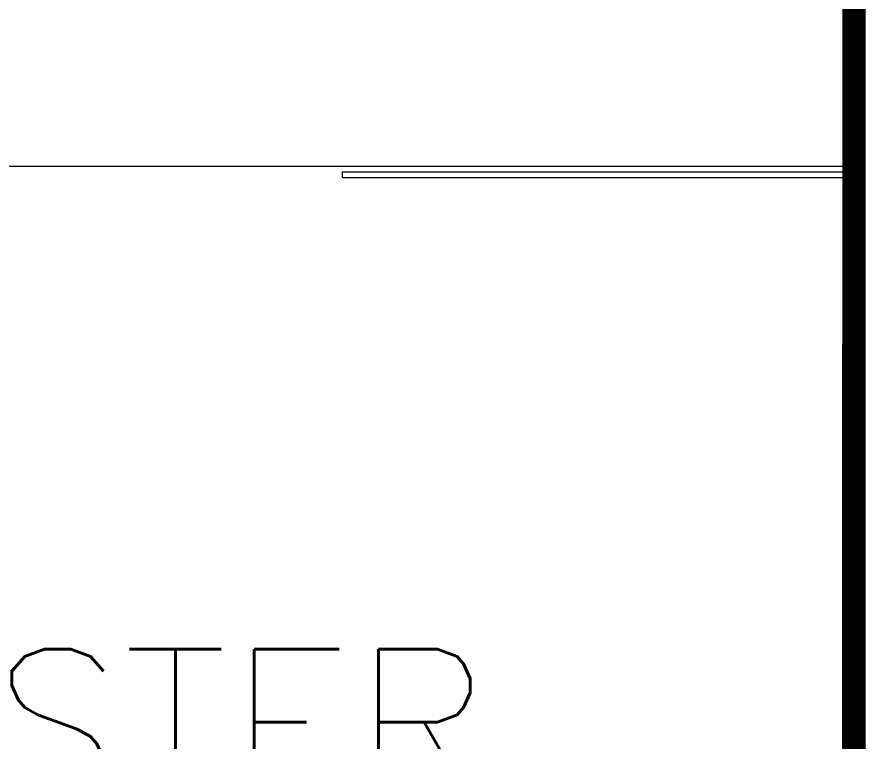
# Model space of a CAD drawing. Header units: metres. Extents: x 8 to 2416, y -346 to 476.
# Drawn here: x 222.844 to 223.928, y -242.418 to -241.495 of the extents above; entities that cross this region are included whole.
import ezdxf

# ---------------------------------------------------------------- set-up
doc = ezdxf.new("R2010")
doc.units = ezdxf.units.M
doc.linetypes.add('0', pattern=[0])
doc.layers.get('0').update_dxf_attribs({"color": 250, "linetype": '0', "lineweight": 20})
for name, color, linetype, lineweight in [('A-WALL', 250, 'Continuous', 20), ('baños', 140, 'Continuous', 0), ('SE-3', 253, 'Continuous', 5), ('textos', 7, 'Continuous', 0)]:
    doc.layers.add(name, color=color, linetype=linetype, lineweight=lineweight)
doc.layers.add('REVESTIMIENTO EXTERIOR', color=7, linetype='Continuous', lineweight=5, true_color=0xffdebd)
doc.styles.get("Standard").update_dxf_attribs({"font": 'arial.ttf', "height": 0.1875})

# ---------------------------------------------------------------- blocks, each defined once
blk = doc.blocks.new('PL BASE 2N NASAS 09')
at = {"layer": 'A-WALL'}
blk.add_line((173.9475, -21.6017), (173.9475, -23.8967), dxfattribs=at)
at = {"layer": 'baños'}
blk.add_line((173.9475, -22.6608), (172.0475, -22.6608), dxfattribs=at)
blk.add_lwpolyline([(173.9475, -22.6754), (173.2954, -22.6754), (173.2954, -22.6676), (173.9475, -22.6676)], close=True, dxfattribs=at)
at = {"layer": 'baños', "linetype": 'Continuous', "flags": 8}
for tag, p in [('MODELNUMBER', (167.1329, -5.6306, 0)), ('TRADENAME', (167.1329, -5.6307, 0)), ('PRODUCT', (167.1329, -5.6307, 0)), ('MATERIAL', (167.1329, -5.6307, 0)), ('MODELNUMBER', (168.3076, -5.6306, 0)), ('TRADENAME', (168.3076, -5.6307, 0)), ('PRODUCT', (168.3076, -5.6307, 0)), ('MATERIAL', (168.3076, -5.6307, 0))]:
    blk.add_attdef(tag, p, '', height=0.0000254, rotation=180.0001, dxfattribs=at)
at = {"layer": 'textos', "insert": (172.4974, -24.1217), "char_height": 0.195, "width": 1.854973, "attachment_point": 7}
blk.add_mtext('{\\Fromans|c0;MASTER BATHROOM\\P2}', dxfattribs=at)
blk = doc.blocks.new('PL MUEBLES 2N NASAS 09')
blk.add_blockref('PL BASE 2N NASAS 09', (49.9143, 62.717))

msp = doc.modelspace()

# ---------------------------------------------------------------- linework, layer by layer
at = {"layer": 'REVESTIMIENTO EXTERIOR', "color": 30, "true_color": 0xf8991e, "const_width": 0.03}
msp.add_lwpolyline([(223.91264, -241.6747), (223.913, -240.64463, 0.3765552), (223.86182, -240.58631), (221.91182, -240.58631)], format="xyb", dxfattribs=at)
at = {"layer": 'SE-3', "color": 254, "true_color": 0xd7ebd2, "transparency": 33554687, "const_width": 0.03}
msp.add_lwpolyline([(221.87458, -241.68541), (222.01182, -241.68541), (222.01182, -244.03633), (223.91182, -244.03633), (223.91264, -241.6747)], dxfattribs=at)

# ---------------------------------------------------------------- block references
at = {"layer": 'REVESTIMIENTO EXTERIOR', "color": 30, "true_color": 0xf8991e}
msp.add_blockref('PL MUEBLES 2N NASAS 09', (0.05, -281.74161), dxfattribs=at)

doc.saveas('drawing.dxf')
